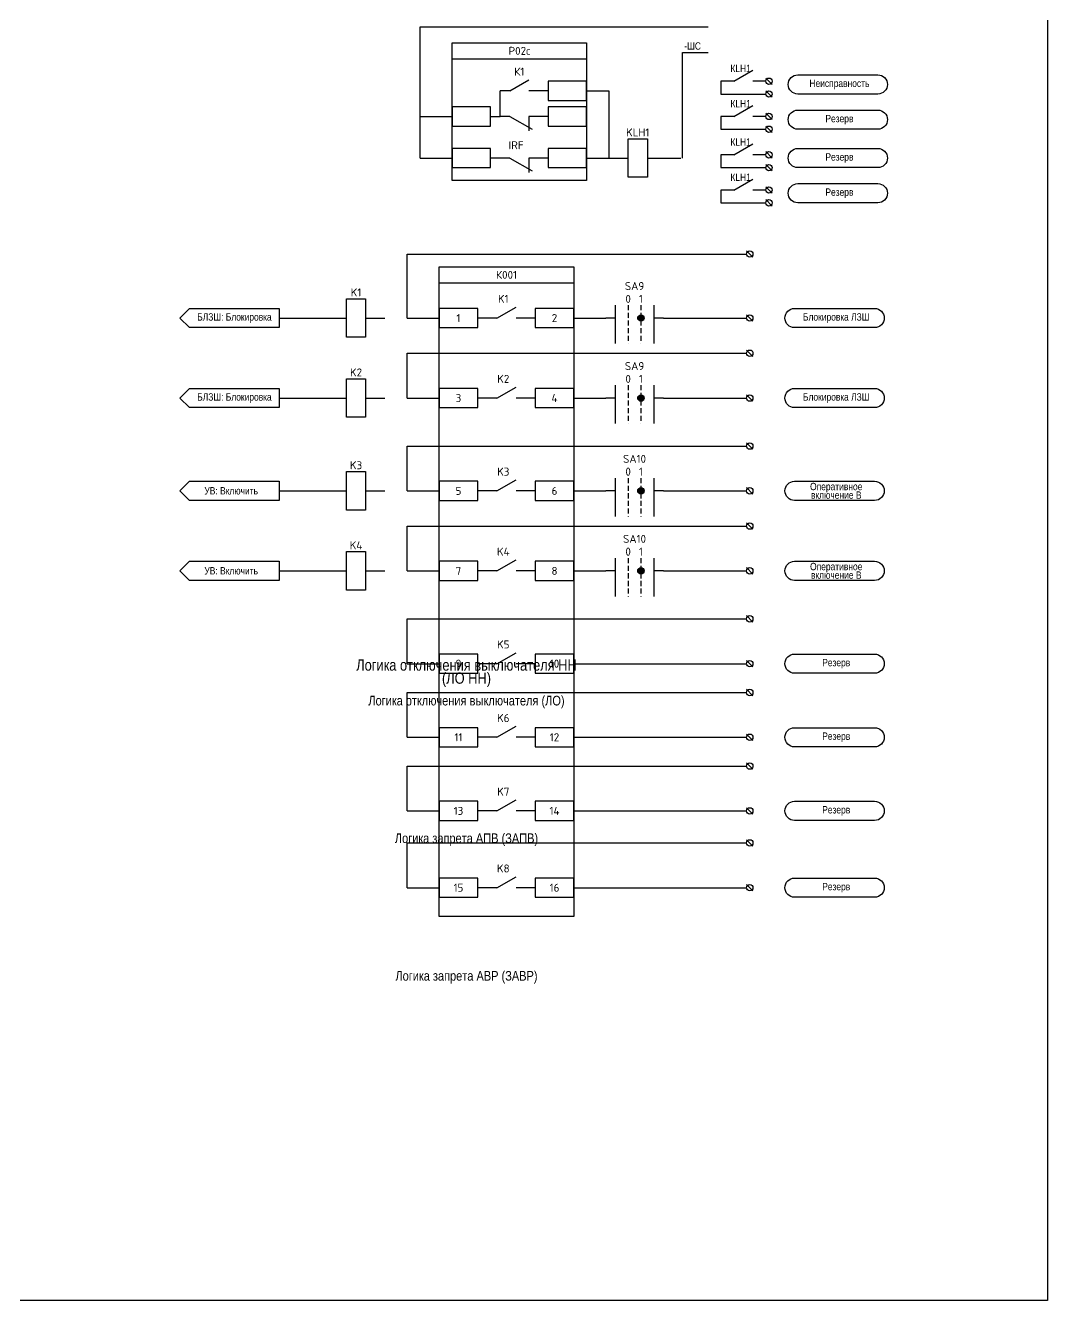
# Model space of a CAD drawing. Header units: millimetres. Extents: x 1657 to 8204, y -558 to 594.
# Drawn here: x 4589.8 to 4909, y -171 to 227.4 of the extents above; entities that cross this region are included whole.
import ezdxf
from ezdxf.enums import TextEntityAlignment as Align

# ---------------------------------------------------------------- set-up
doc = ezdxf.new("R2010")
doc.units = ezdxf.units.MM
doc.set_wipeout_variables(frame=1)
doc.linetypes.add('HIDDEN', pattern=[9.525, 6.35, -3.175])
doc.layers.add('_ОРЗ_0.3', color=7, linetype='Continuous', lineweight=30)
doc.layers.add('TEXT', color=7, linetype='Continuous', lineweight=25)
doc.layers.add('Основная', color=7, linetype='Continuous')
doc.styles.add('2.5_Gost_RD', font='ARIALN.TTF', dxfattribs={"height": 2.5})
doc.styles.add('2.5_ISOCPEUR', font='isocpeur.ttf', dxfattribs={"width": 0.9, "height": 2.5})
doc.styles.add('2.5_ISOCPEUR_1', font='isocpeur.ttf', dxfattribs={"height": 2.5})
doc.styles.add('3.5_Gost_RD', font='ARIALN.TTF', dxfattribs={"height": 3.5})

# ---------------------------------------------------------------- blocks, each defined once
blk = doc.blocks.new('SPEC_COS_H')
at = {"layer": 'Основная', "color": 0}
blk.add_line((0, 0), (6, 3.43), dxfattribs=at)
blk = doc.blocks.new('*U54')
blk.add_lwpolyline([(0, 3), (-12, 3), (-12, -3), (0, -3)], close=True)
at = {"layer": 'Основная', "color": 0}
for p, q in [((-24, 0), (-27, 0)), ((-12, 0), (-18, 0))]:
    blk.add_line(p, q, dxfattribs=at)
at = {"ltscale": 0.25}
blk.add_blockref('SPEC_COS_H', (-24, 0), dxfattribs=at)
at = {"layer": 'Основная', "style": '2.5_ISOCPEUR'}
for tag, p in [('ОУ', (-22, 6)), ('K', (-21, 6)), ('В', (-6, 0))]:
    blk.add_attdef(tag, text='', height=2.5, dxfattribs=at).set_placement(p, align=Align.MIDDLE_CENTER)
blk = doc.blocks.new('*U42')
at = {"layer": 'Основная', "color": 0}
for p, q in [((0, 0), (2, 0)), ((2, 0), (40, 0)), ((40, 0), (42, 0))]:
    blk.add_line(p, q, dxfattribs=at)
blk = doc.blocks.new('*U53')
blk.add_lwpolyline([(0, 3), (-12, 3), (-12, -3), (0, -3)], close=True)
at = {"layer": 'Основная', "style": '2.5_ISOCPEUR'}
for tag, p in [('ОУ', (-7, 10)), ('В', (-6, 0))]:
    blk.add_attdef(tag, text='', height=2.5, dxfattribs=at).set_placement(p, align=Align.MIDDLE_CENTER)
blk = doc.blocks.new('*U108')
at = {"ltscale": 0.35}
h = blk.add_hatch(color=256, dxfattribs=at)
edge = h.paths.add_edge_path()
edge.add_arc((-2, 0), 0.01, 0, 360)
h = blk.add_hatch(color=256, dxfattribs=at)
edge = h.paths.add_edge_path()
edge.add_arc((2, 0), 1, 0, 360)
at = {"layer": 'Основная', "color": 0}
for p, q in [((-6, 4), (-6, -8)), ((6, 4), (6, -8)), ((-6, 0), (-9, 0)), ((9, 0), (6, 0))]:
    blk.add_line(p, q, dxfattribs=at)
at = {"layer": 'Основная', "color": 0, "linetype": 'HIDDEN', "ltscale": 0.25}
for p, q in [((-2, 4), (-2, -8)), ((2, 4), (2, -8))]:
    blk.add_line(p, q, dxfattribs=at)
at = {"layer": 'Основная', "ltscale": 0.35}
for centre, radius in [((-2, 0), 0.01), ((2, 0), 1)]:
    blk.add_circle(centre, radius, dxfattribs=at)
at = {"layer": 'Основная', "style": '2.5_ISOCPEUR'}
for tag, p in [('ОУ', (0, 10)), ('ОП1', (-2, 6)), ('ОП2', (2, 6)), ('В1', (-9, -2)), ('В2', (9, -2))]:
    blk.add_attdef(tag, text='', height=2.5, dxfattribs=at).set_placement(p, align=Align.MIDDLE_CENTER)
blk = doc.blocks.new('*U248')
blk.add_wipeout([(1, -0.01), (0.98, -0.18), (0.96, -0.27), (0.94, -0.34), (0.91, -0.42), (0.88, -0.48), (0.85, -0.53), (0.83, -0.56), (0.8, -0.6), (0.75, -0.66), (0.7, -0.71), (0.66, -0.75), (0.64, -0.77), (0.62, -0.79), (0.58, -0.81), (0.53, -0.85), (0.5, -0.86), (0.46, -0.89), (0.41, -0.91), (0.35, -0.94), (0.3, -0.95), (0.23, -0.97), (0.18, -0.98), (0.12, -0.99), (0.06, -1), (0.02, -1), (-0.04, -1), (-0.1, -0.99), (-0.16, -0.99), (-0.24, -0.97), (-0.28, -0.96), (-0.34, -0.94), (-0.39, -0.92), (-0.44, -0.9), (-0.47, -0.88), (-0.52, -0.86), (-0.56, -0.83), (-0.6, -0.8), (-0.64, -0.77), (-0.68, -0.73), (-0.74, -0.67), (-0.77, -0.63), (-0.8, -0.6), (-0.84, -0.54), (-0.87, -0.5), (-0.9, -0.44), (-0.92, -0.38), (-0.94, -0.34), (-0.96, -0.29), (-0.97, -0.23), (-0.99, -0.16), (-1, -0.08), (-1, -0.02), (-1, 0.03), (-0.99, 0.11), (-0.98, 0.18), (-0.97, 0.24), (-0.96, 0.29), (-0.94, 0.34), (-0.92, 0.4), (-0.89, 0.46), (-0.87, 0.5), (-0.84, 0.54), (-0.8, 0.6), (-0.77, 0.64), (-0.71, 0.7), (-0.67, 0.74), (-0.67, 0.74), (-0.68, 0.73), (-0.65, 0.76), (-0.6, 0.8), (-0.56, 0.83), (-0.52, 0.85), (-0.47, 0.88), (-0.42, 0.91), (-0.37, 0.93), (-0.32, 0.95), (-0.27, 0.96), (-0.21, 0.98), (-0.15, 0.99), (-0.08, 1), (-0.03, 1), (0.08, 1), (0.14, 0.99), (0.21, 0.98), (0.34, 0.94), (0.4, 0.92), (0.46, 0.89), (0.52, 0.85), (0.56, 0.83), (0.6, 0.8), (0.64, 0.77), (0.67, 0.74), (0.7, 0.71), (0.75, 0.67), (0.78, 0.63), (0.82, 0.57), (0.84, 0.54), (0.9, 0.43), (0.94, 0.35), (0.96, 0.29), (0.97, 0.23), (0.99, 0.1), (1, 0.03)])
at = {"layer": 'Основная', "ltscale": 0.25}
blk.add_circle((0, 0), 1, dxfattribs=at)
blk = doc.blocks.new('*U109')
at = {"layer": 'Основная', "style": '2.5_ISOCPEUR'}
for tag, p in [('ОУ', (0, 4)), ('В', (0, -3))]:
    blk.add_attdef(tag, text='', height=2.5, dxfattribs=at).set_placement(p, align=Align.MIDDLE_CENTER)
at = {"ltscale": 0.25}
blk.add_blockref('*U248', (0, 0), dxfattribs=at)
at = {"layer": 'Основная', "ltscale": 0.25}
blk.add_line((1, -1), (-1, 1), dxfattribs=at)
blk = doc.blocks.new('*U110')
at = {"layer": 'Основная', "color": 0}
for p, q in [((-9, 0), (-3, 0)), ((3, 0), (9, 0))]:
    blk.add_line(p, q, dxfattribs=at)
at = {"layer": 'Основная'}
blk.add_lwpolyline([(-3, 6), (3, 6), (3, -6), (-3, -6)], close=True, dxfattribs=at)
at = {"layer": 'Основная', "style": '2.5_ISOCPEUR'}
for tag, p in [('ОУ', (0, 8)), ('В2', (-7, -2)), ('В1', (7, -2))]:
    blk.add_attdef(tag, text='', height=2.5, dxfattribs=at).set_placement(p, align=Align.MIDDLE_CENTER)
blk = doc.blocks.new('*U95')
at = {"layer": 'Основная', "color": 0}
blk.add_line((0, 0), (7, -4), dxfattribs=at)
at = {"layer": 'Основная', "ltscale": 0.35}
blk.add_line((6, 0), (6, -4.5), dxfattribs=at)
blk = doc.blocks.new('*U103')
blk.add_lwpolyline([(0, 3), (-12, 3), (-12, -3), (0, -3)], close=True)
at = {"layer": 'Основная', "color": 0}
for p, q in [((-24, 0), (-27, 0)), ((-12, 0), (-18, 0))]:
    blk.add_line(p, q, dxfattribs=at)
at = {"ltscale": 0.25}
blk.add_blockref('*U95', (-24, 0), dxfattribs=at)
at = {"layer": 'Основная', "style": '2.5_ISOCPEUR'}
for tag, p in [('ОУ', (-22, 4)), ('K', (-21, 6)), ('В', (-6, 0))]:
    blk.add_attdef(tag, text='', height=2.5, dxfattribs=at).set_placement(p, align=Align.MIDDLE_CENTER)
blk = doc.blocks.new('*U107')
blk.add_lwpolyline([(0, 3), (-12, 3), (-12, -3), (0, -3)], close=True)
at = {"layer": 'Основная', "color": 0}
for p, q in [((-24, 0), (-27, 0)), ((-12, 0), (-18, 0))]:
    blk.add_line(p, q, dxfattribs=at)
at = {"ltscale": 0.25}
blk.add_blockref('SPEC_COS_H', (-24, 0), dxfattribs=at)
at = {"layer": 'Основная', "style": '2.5_ISOCPEUR'}
for tag, p in [('ОУ', (-21, 6)), ('K', (-21, 6)), ('В', (-6, 0))]:
    blk.add_attdef(tag, text='', height=2.5, dxfattribs=at).set_placement(p, align=Align.MIDDLE_CENTER)

msp = doc.modelspace()

# ---------------------------------------------------------------- linework, layer by layer
at = {"ltscale": 100}
for p, q in [((4713, 186), (4713, 227)), ((4713, 227), (4803, 227)), ((4795, 186), (4795, 219)), ((4795, 219), (4803, 219)), ((4811, 210), (4807, 210)), ((4807, 210), (4807, 206)), ((4738, 199), (4738, 207)), ((4772, 207), (4772, 186)), ((4807, 206), (4821, 206)), ((4735, 199), (4738, 199)), ((4811, 199), (4807, 199)), ((4807, 199), (4807, 195)), ((4807, 195), (4821, 195)), ((4785.5, 186), (4794.5, 186)), ((4811, 187), (4807, 187)), ((4807, 187), (4807, 183)), ((4807, 183), (4821, 183)), ((4811, 176), (4807, 176)), ((4807, 176), (4807, 172)), ((4807, 172), (4821, 172)), ((4669, 136), (4684, 136)), ((4669, 111), (4684, 111)), ((4669, 82), (4684, 82)), ((4669, 57), (4684, 57))]:
    msp.add_line(p, q, dxfattribs=at)
msp.add_lwpolyline([(3833, 594), (4909, 594), (4909, -171), (3833, -171)], close=True, dxfattribs=at)
at = {"color": 30, "ltscale": 100, "true_color": 0xf7941d}
for points in [[(4831, 206, -1), (4831, 212), (4856, 212, -1), (4856, 206)], [(4831, 195, -1), (4831, 201), (4856, 201, -1), (4856, 195)], [(4831, 183, -1), (4831, 189), (4856, 189, -1), (4856, 183)], [(4831, 172, -1), (4831, 178), (4856, 178, -1), (4856, 172)]]:
    msp.add_lwpolyline(points, format="xyb", close=True, dxfattribs=at)
at = {"ltscale": 100}
for points in [[(4765, 207), (4772, 207)], [(4713, 199), (4723, 199)], [(4713, 186), (4723, 186)], [(4738, 186), (4735, 186)], [(4765, 186), (4767, 186)], [(4767, 186), (4778, 186)], [(4709, 136), (4709, 156), (4815, 156)], [(4709, 136), (4719, 136)], [(4734, 136), (4731, 136)], [(4761, 136), (4771, 136)], [(4761, 136), (4771, 136)], [(4709, 111), (4719, 111)], [(4734, 111), (4731, 111)], [(4761, 111), (4771, 111)], [(4761, 111), (4771, 111)], [(4761, 111), (4771, 111)], [(4761, 111), (4771, 111)], [(4709, 82), (4719, 82)], [(4734, 82), (4731, 82)], [(4761, 82), (4771, 82)], [(4761, 82), (4771, 82)], [(4761, 82), (4771, 82)], [(4761, 82), (4771, 82)], [(4709, 57), (4719, 57)], [(4734, 57), (4731, 57)], [(4761, 57), (4771, 57)], [(4761, 57), (4771, 57)], [(4761, 57), (4771, 57)], [(4761, 57), (4771, 57)], [(4761, 57), (4771, 57)], [(4709, 28), (4719, 28)], [(4734, 28), (4731, 28)], [(4761, 28), (4771, 28)], [(4761, 28), (4771, 28)], [(4709, 5), (4719, 5)], [(4734, 5), (4731, 5)], [(4761, 5), (4771, 5)], [(4761, 5), (4771, 5)], [(4709, -18), (4709, -4), (4815, -4)], [(4709, -18), (4719, -18)], [(4734, -18), (4731, -18)], [(4761, -18), (4771, -18)], [(4761, -18), (4771, -18)], [(4709, -42), (4709, -28), (4815, -28)], [(4709, -42), (4719, -42)], [(4734, -42), (4731, -42)], [(4761, -42), (4771, -42)], [(4761, -42), (4771, -42)]]:
    msp.add_lwpolyline(points, dxfattribs=at)
at = {"color": 3, "ltscale": 100}
for points in [[(4830, 133, -1), (4830, 139), (4855, 139, -1), (4855, 133)], [(4830, 108, -1), (4830, 114), (4855, 114, -1), (4855, 108)], [(4830, 79, -1), (4830, 85), (4855, 85, -1), (4855, 79)], [(4830, 54, -1), (4830, 60), (4855, 60, -1), (4855, 54)]]:
    msp.add_lwpolyline(points, format="xyb", close=True, dxfattribs=at)
at = {"ltscale": 100}
for points in [[(4830, 25, -1), (4830, 31), (4855, 31, -1), (4855, 25)], [(4830, 2, -1), (4830, 8), (4855, 8, -1), (4855, 2)], [(4830, -21, -1), (4830, -15), (4855, -15, -1), (4855, -21)], [(4830, -45, -1), (4830, -39), (4855, -39, -1), (4855, -45)]]:
    msp.add_lwpolyline(points, format="xyb", close=True, dxfattribs=at)
at = {"layer": '_ОРЗ_0.3', "ltscale": 100}
for points in [[(4723, 222), (4765, 222), (4765, 179), (4723, 179)], [(4719, 152), (4761, 152), (4761, -51), (4719, -51)]]:
    msp.add_lwpolyline(points, close=True, dxfattribs=at)
at = {"layer": 'Основная', "ltscale": 100}
for points in [[(4669, 139), (4669, 133), (4641, 133), (4638, 136), (4641, 139)], [(4669, 114), (4669, 108), (4641, 108), (4638, 111), (4641, 114)], [(4669, 85), (4669, 79), (4641, 79), (4638, 82), (4641, 85)], [(4669, 60), (4669, 54), (4641, 54), (4638, 57), (4641, 60)]]:
    msp.add_lwpolyline(points, close=True, dxfattribs=at)

# ---------------------------------------------------------------- block references
at = {"ltscale": 0.25}
for name, p in [('*U42', (4723, 217)), ('SPEC_COS_H', (4811, 210)), ('SPEC_COS_H', (4811, 199)), ('SPEC_COS_H', (4811, 187)), ('SPEC_COS_H', (4811, 176)), ('*U42', (4719, 147))]:
    msp.add_blockref(name, p, dxfattribs=at)
at = {"ltscale": 0.35}
ref = msp.add_blockref('*U110', (4781, 186), dxfattribs=at)
ref.add_attrib('ОУ', 'KLH1', dxfattribs={"layer": 'Основная', "height": 2.5, "style": '2.5_ISOCPEUR'}).set_placement((4781, 194), align=Align.MIDDLE_CENTER)
ref = msp.add_blockref('*U110', (4693, 136), dxfattribs=at)
ref.add_attrib('ОУ', 'K1', dxfattribs={"layer": 'Основная', "height": 2.5, "style": '2.5_ISOCPEUR'}).set_placement((4693, 144), align=Align.MIDDLE_CENTER)
ref = msp.add_blockref('*U108', (4780, 136), dxfattribs=at)
ref.add_attrib('ОУ', 'SA9', dxfattribs={"layer": 'Основная', "height": 2.5, "style": '2.5_ISOCPEUR'}).set_placement((4780, 146), align=Align.MIDDLE_CENTER)
ref.add_attrib('ОП1', '0', dxfattribs={"layer": 'Основная', "height": 2.5, "style": '2.5_ISOCPEUR'}).set_placement((4778, 142), align=Align.MIDDLE_CENTER)
ref.add_attrib('ОП2', '1', dxfattribs={"layer": 'Основная', "height": 2.5, "style": '2.5_ISOCPEUR'}).set_placement((4782, 142), align=Align.MIDDLE_CENTER)
ref = msp.add_blockref('*U110', (4693, 111), dxfattribs=at)
ref.add_attrib('ОУ', 'K2', dxfattribs={"layer": 'Основная', "height": 2.5, "style": '2.5_ISOCPEUR'}).set_placement((4693, 119), align=Align.MIDDLE_CENTER)
ref = msp.add_blockref('*U108', (4780, 111), dxfattribs=at)
ref.add_attrib('ОУ', 'SA9', dxfattribs={"layer": 'Основная', "height": 2.5, "style": '2.5_ISOCPEUR'}).set_placement((4780, 121), align=Align.MIDDLE_CENTER)
ref.add_attrib('ОП1', '0', dxfattribs={"layer": 'Основная', "height": 2.5, "style": '2.5_ISOCPEUR'}).set_placement((4778, 117), align=Align.MIDDLE_CENTER)
ref.add_attrib('ОП2', '1', dxfattribs={"layer": 'Основная', "height": 2.5, "style": '2.5_ISOCPEUR'}).set_placement((4782, 117), align=Align.MIDDLE_CENTER)
ref = msp.add_blockref('*U108', (4780, 82), dxfattribs=at)
ref.add_attrib('ОУ', 'SA10', dxfattribs={"layer": 'Основная', "height": 2.5, "style": '2.5_ISOCPEUR'}).set_placement((4780, 92), align=Align.MIDDLE_CENTER)
ref.add_attrib('ОП1', '0', dxfattribs={"layer": 'Основная', "height": 2.5, "style": '2.5_ISOCPEUR'}).set_placement((4778, 88), align=Align.MIDDLE_CENTER)
ref.add_attrib('ОП2', '1', dxfattribs={"layer": 'Основная', "height": 2.5, "style": '2.5_ISOCPEUR'}).set_placement((4782, 88), align=Align.MIDDLE_CENTER)
ref = msp.add_blockref('*U110', (4693, 82), dxfattribs=at)
ref.add_attrib('ОУ', 'K3', dxfattribs={"layer": 'Основная', "height": 2.5, "style": '2.5_ISOCPEUR'}).set_placement((4693, 90), align=Align.MIDDLE_CENTER)
ref = msp.add_blockref('*U108', (4780, 57), dxfattribs=at)
ref.add_attrib('ОУ', 'SA10', dxfattribs={"layer": 'Основная', "height": 2.5, "style": '2.5_ISOCPEUR'}).set_placement((4780, 67), align=Align.MIDDLE_CENTER)
ref.add_attrib('ОП1', '0', dxfattribs={"layer": 'Основная', "height": 2.5, "style": '2.5_ISOCPEUR'}).set_placement((4778, 63), align=Align.MIDDLE_CENTER)
ref.add_attrib('ОП2', '1', dxfattribs={"layer": 'Основная', "height": 2.5, "style": '2.5_ISOCPEUR'}).set_placement((4782, 63), align=Align.MIDDLE_CENTER)
ref = msp.add_blockref('*U110', (4693, 57), dxfattribs=at)
ref.add_attrib('ОУ', 'K4', dxfattribs={"layer": 'Основная', "height": 2.5, "style": '2.5_ISOCPEUR'}).set_placement((4693, 65), align=Align.MIDDLE_CENTER)
at = {"layer": '_ОРЗ_0.3', "ltscale": 0.25}
ref = msp.add_blockref('*U107', (4765, 207), dxfattribs=at)
ref.add_attrib('ОУ', 'К1', dxfattribs={"layer": 'Основная', "height": 2.5, "style": '2.5_ISOCPEUR'}).set_placement((4744, 213), align=Align.MIDDLE_CENTER)
for name, p in [('*U53', (4735, 199)), ('*U103', (4765, 199)), ('*U53', (4735, 186))]:
    msp.add_blockref(name, p, dxfattribs=at)
ref = msp.add_blockref('*U103', (4765, 186), dxfattribs=at)
ref.add_attrib('ОУ', 'IRF', dxfattribs={"layer": 'Основная', "height": 2.5, "style": '2.5_ISOCPEUR'}).set_placement((4743, 190), align=Align.MIDDLE_CENTER)
ref = msp.add_blockref('*U54', (4761, 136), dxfattribs=at)
ref.add_attrib('ОУ', 'K1', dxfattribs={"layer": 'Основная', "height": 2.5, "style": '2.5_ISOCPEUR'}).set_placement((4739, 142), align=Align.MIDDLE_CENTER)
ref.add_attrib('В', '2', dxfattribs={"layer": 'Основная', "height": 2.5, "style": '2.5_ISOCPEUR'}).set_placement((4755, 136), align=Align.MIDDLE_CENTER)
ref = msp.add_blockref('*U53', (4731, 136), dxfattribs=at)
ref.add_attrib('В', '1', dxfattribs={"layer": 'Основная', "height": 2.5, "style": '2.5_ISOCPEUR'}).set_placement((4725, 136), align=Align.MIDDLE_CENTER)
ref = msp.add_blockref('*U54', (4761, 111), dxfattribs=at)
ref.add_attrib('ОУ', 'K2', dxfattribs={"layer": 'Основная', "height": 2.5, "style": '2.5_ISOCPEUR'}).set_placement((4739, 117), align=Align.MIDDLE_CENTER)
ref.add_attrib('В', '4', dxfattribs={"layer": 'Основная', "height": 2.5, "style": '2.5_ISOCPEUR'}).set_placement((4755, 111), align=Align.MIDDLE_CENTER)
ref = msp.add_blockref('*U53', (4731, 111), dxfattribs=at)
ref.add_attrib('В', '3', dxfattribs={"layer": 'Основная', "height": 2.5, "style": '2.5_ISOCPEUR'}).set_placement((4725, 111), align=Align.MIDDLE_CENTER)
ref = msp.add_blockref('*U54', (4761, 82), dxfattribs=at)
ref.add_attrib('ОУ', 'K3', dxfattribs={"layer": 'Основная', "height": 2.5, "style": '2.5_ISOCPEUR'}).set_placement((4739, 88), align=Align.MIDDLE_CENTER)
ref.add_attrib('В', '6', dxfattribs={"layer": 'Основная', "height": 2.5, "style": '2.5_ISOCPEUR'}).set_placement((4755, 82), align=Align.MIDDLE_CENTER)
ref = msp.add_blockref('*U53', (4731, 82), dxfattribs=at)
ref.add_attrib('В', '5', dxfattribs={"layer": 'Основная', "height": 2.5, "style": '2.5_ISOCPEUR'}).set_placement((4725, 82), align=Align.MIDDLE_CENTER)
ref = msp.add_blockref('*U54', (4761, 57), dxfattribs=at)
ref.add_attrib('ОУ', 'K4', dxfattribs={"layer": 'Основная', "height": 2.5, "style": '2.5_ISOCPEUR'}).set_placement((4739, 63), align=Align.MIDDLE_CENTER)
ref.add_attrib('В', '8', dxfattribs={"layer": 'Основная', "height": 2.5, "style": '2.5_ISOCPEUR'}).set_placement((4755, 57), align=Align.MIDDLE_CENTER)
ref = msp.add_blockref('*U53', (4731, 57), dxfattribs=at)
ref.add_attrib('В', '7', dxfattribs={"layer": 'Основная', "height": 2.5, "style": '2.5_ISOCPEUR'}).set_placement((4725, 57), align=Align.MIDDLE_CENTER)
ref = msp.add_blockref('*U54', (4761, 28), dxfattribs=at)
ref.add_attrib('ОУ', 'K5', dxfattribs={"layer": 'Основная', "height": 2.5, "style": '2.5_ISOCPEUR'}).set_placement((4739, 34), align=Align.MIDDLE_CENTER)
ref.add_attrib('В', '10', dxfattribs={"layer": 'Основная', "height": 2.5, "style": '2.5_ISOCPEUR'}).set_placement((4755, 28), align=Align.MIDDLE_CENTER)
ref = msp.add_blockref('*U53', (4731, 28), dxfattribs=at)
ref.add_attrib('В', '9', dxfattribs={"layer": 'Основная', "height": 2.5, "style": '2.5_ISOCPEUR'}).set_placement((4725, 28), align=Align.MIDDLE_CENTER)
ref = msp.add_blockref('*U54', (4761, 5), dxfattribs=at)
ref.add_attrib('ОУ', 'K6', dxfattribs={"layer": 'Основная', "height": 2.5, "style": '2.5_ISOCPEUR'}).set_placement((4739, 11), align=Align.MIDDLE_CENTER)
ref.add_attrib('В', '12', dxfattribs={"layer": 'Основная', "height": 2.5, "style": '2.5_ISOCPEUR'}).set_placement((4755, 5), align=Align.MIDDLE_CENTER)
ref = msp.add_blockref('*U53', (4731, 5), dxfattribs=at)
ref.add_attrib('В', '11', dxfattribs={"layer": 'Основная', "height": 2.5, "style": '2.5_ISOCPEUR'}).set_placement((4725, 5), align=Align.MIDDLE_CENTER)
ref = msp.add_blockref('*U54', (4761, -18), dxfattribs=at)
ref.add_attrib('ОУ', 'K7', dxfattribs={"layer": 'Основная', "height": 2.5, "style": '2.5_ISOCPEUR'}).set_placement((4739, -12), align=Align.MIDDLE_CENTER)
ref.add_attrib('В', '14', dxfattribs={"layer": 'Основная', "height": 2.5, "style": '2.5_ISOCPEUR'}).set_placement((4755, -18), align=Align.MIDDLE_CENTER)
ref = msp.add_blockref('*U53', (4731, -18), dxfattribs=at)
ref.add_attrib('В', '13', dxfattribs={"layer": 'Основная', "height": 2.5, "style": '2.5_ISOCPEUR'}).set_placement((4725, -18), align=Align.MIDDLE_CENTER)
ref = msp.add_blockref('*U54', (4761, -42), dxfattribs=at)
ref.add_attrib('ОУ', 'K8', dxfattribs={"layer": 'Основная', "height": 2.5, "style": '2.5_ISOCPEUR'}).set_placement((4739, -36), align=Align.MIDDLE_CENTER)
ref.add_attrib('В', '16', dxfattribs={"layer": 'Основная', "height": 2.5, "style": '2.5_ISOCPEUR'}).set_placement((4755, -42), align=Align.MIDDLE_CENTER)
ref = msp.add_blockref('*U53', (4731, -42), dxfattribs=at)
ref.add_attrib('В', '15', dxfattribs={"layer": 'Основная', "height": 2.5, "style": '2.5_ISOCPEUR'}).set_placement((4725, -42), align=Align.MIDDLE_CENTER)

# ---------------------------------------------------------------- texts
at = {"color": 2, "ltscale": 0.25, "true_color": 0xf1eb1f, "char_height": 2.5, "width": 42, "attachment_point": 5, "style": '2.5_ISOCPEUR_1'}
for s, insert in [('{\\C256;Р02с}', (4744, 219.5)), ('{\\C256;К001}', (4740, 149.5))]:
    msp.add_mtext(s, dxfattribs=dict(at, insert=insert))
at = {"ltscale": 100, "char_height": 2.3, "attachment_point": 5, "style": '2.5_Gost_RD'}
for s, insert, width in [('\\pxsm0.7;Неисправность', (4844, 209), 31), ('\\pxsm0.7;Резерв', (4844, 198), 31), ('\\pxsm0.7;Резерв', (4844, 186), 31), ('\\pxsm0.7;Резерв', (4844, 175), 31), ('\\pxsm0.7;Блокировка ЛЗШ', (4843, 136), 31), ('\\pxsm0.7;Блокировка ЛЗШ', (4843, 111), 31), ('\\pxsm0.7;Оперативное включение В', (4843, 82), 27.9234), ('\\pxsm0.7;УВ: Включить', (4654, 82), 28), ('\\pxsm0.7;УВ: Включить', (4654, 57), 28), ('\\pxsm0.7;Оперативное включение В', (4843, 57), 27.9234), ('\\pxsm0.7;Резерв', (4843, 28), 27.9234), ('\\pxsm0.7;Резерв', (4843, 5), 27.9234), ('\\pxsm0.7;Резерв', (4843, -18), 27.9234), ('\\pxsm0.7;Резерв', (4843, -42), 27.9234)]:
    msp.add_mtext(s, dxfattribs=dict(at, insert=insert, width=width))
at = {"color": 30, "ltscale": 100, "true_color": 0xf7941d, "attachment_point": 5, "style": '3.5_Gost_RD'}
for s, insert, char_height, width in [('\\pxsm0.7;Логика отключения выключателя НН (ЛО НН)', (4727.5, 25), 3.5, 76.6201), ('\\pxsm0.7;Логика отключения выключателя (ЛО)', (4727.5, 16), 3, 81), ('\\pxsm0.7;Логика запрета АПВ (ЗАПВ)', (4727.5, -27), 3, 81), ('\\pxsm0.7;Логика запрета АВР (ЗАВР)', (4727.5, -70), 3, 81)]:
    msp.add_mtext(s, dxfattribs=dict(at, insert=insert, char_height=char_height, width=width))
at = {"layer": 'TEXT', "ltscale": 100, "char_height": 2.3, "attachment_point": 5, "style": '2.5_Gost_RD'}
for s, insert, width in [('\\pxi-3,l4,sm0.7,t4;-ШС', (4797, 221), 28), ('\\pxi-3,l4,sm0.7,t4;КLH1', (4812, 214), 28), ('\\pxi-3,l4,sm0.7,t4;КLH1', (4812, 203), 28), ('\\pxi-3,l4,sm0.7,t4;КLH1', (4812, 191), 28), ('\\pxi-3,l4,sm0.7,t4;КLH1', (4812, 180), 28), ('\\pxsm0.7;БЛЗШ: Блокировка', (4655, 136), 29.7284), ('\\pxsm0.7;БЛЗШ: Блокировка', (4655, 111), 29.7284)]:
    msp.add_mtext(s, dxfattribs=dict(at, insert=insert, width=width))

# ---------------------------------------------------------------- next in the draw order: block references
at = {"ltscale": 0.25}
for p in [(4822, 210), (4822, 206), (4822, 199), (4822, 195), (4822, 187), (4822, 183), (4822, 176), (4822, 172), (4816, 156), (4816, 136), (4816, 111), (4816, 82), (4816, 57), (4816, 28), (4816, 5), (4816, -4), (4816, -18), (4816, -28), (4816, -42)]:
    msp.add_blockref('*U109', p, dxfattribs=at)

# ---------------------------------------------------------------- next in the draw order: linework, layer by layer
at = {"ltscale": 100}
for p, q in [((4821, 210), (4817, 210)), ((4821, 199), (4817, 199)), ((4821, 187), (4817, 187)), ((4821, 176), (4817, 176)), ((4789, 136), (4815, 136)), ((4789, 111), (4815, 111)), ((4789, 82), (4815, 82)), ((4789, 57), (4815, 57)), ((4771, 28), (4815, 28)), ((4771, 5), (4815, 5)), ((4771, -18), (4815, -18)), ((4771, -42), (4815, -42))]:
    msp.add_line(p, q, dxfattribs=at)
for points in [[(4709, 111), (4709, 125), (4815, 125)], [(4709, 82), (4709, 96), (4815, 96)], [(4709, 57), (4709, 71), (4815, 71)], [(4709, 28), (4709, 42), (4815, 42)], [(4709, 5), (4709, 19), (4815, 19)]]:
    msp.add_lwpolyline(points, dxfattribs=at)

# ---------------------------------------------------------------- next in the draw order: block references
at = {"ltscale": 0.25}
for p in [(4816, 125), (4816, 96), (4816, 71), (4816, 42), (4816, 19)]:
    msp.add_blockref('*U109', p, dxfattribs=at)

doc.saveas('drawing.dxf')
